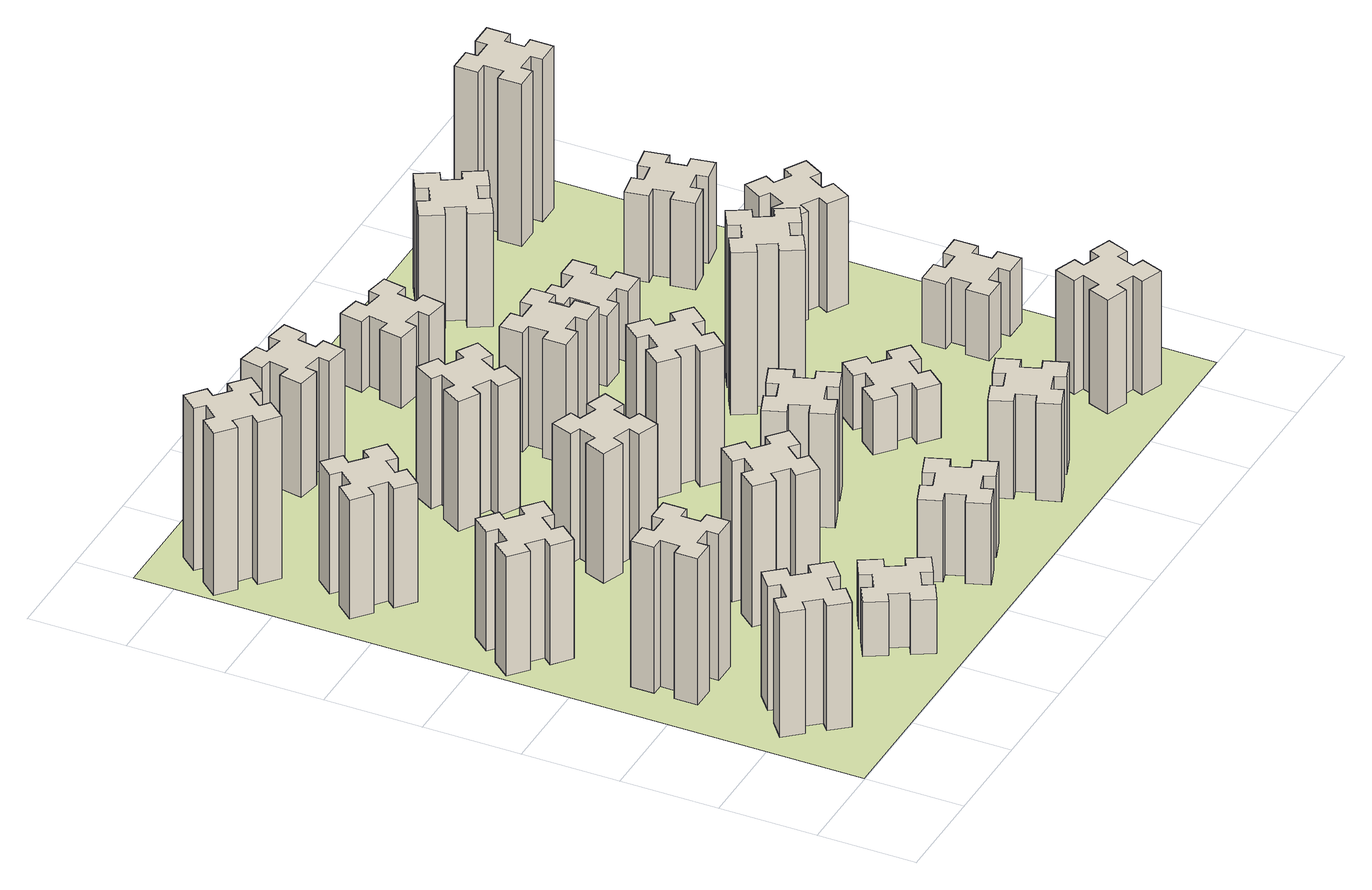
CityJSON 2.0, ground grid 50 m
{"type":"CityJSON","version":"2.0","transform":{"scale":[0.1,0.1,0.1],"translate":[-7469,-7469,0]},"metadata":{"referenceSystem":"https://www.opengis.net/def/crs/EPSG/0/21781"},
"CityObjects":{
"building1":{"type":"Building","attributes":{"class":"1000","function":"1000","usage":"1000","yearOfConstruction":2016,"roofType":"1000","measuredHeight":69,"storeysAboveGround":30,"storeysBelowGround":0},"geometry":[{"type":"Solid","lod":"1","boundaries":[[[[0,1,2,3,4,5,6,7,8,9,10,11,12,13,14,15,16,17,18,19]],[[17,16,20,21]],[[16,15,22,20]],[[15,14,23,22]],[[14,13,24,23]],[[13,12,25,24]],[[12,11,26,25]],[[11,10,27,26]],[[10,9,28,27]],[[9,8,29,28]],[[8,7,30,29]],[[7,6,31,30]],[[6,5,32,31]],[[5,4,33,32]],[[4,3,34,33]],[[3,2,35,34]],[[2,1,36,35]],[[1,0,37,36]],[[0,19,38,37]],[[19,18,39,38]],[[18,17,21,39]],[[24,25,26,27,28,29,30,31,32,33,34,35,36,37,38,39,21,20,22,23]]]]}]},
"building2":{"type":"Building","attributes":{"class":"1000","function":"1000","usage":"1000","yearOfConstruction":2016,"roofType":"1000","measuredHeight":81,"storeysAboveGround":30,"storeysBelowGround":0},"geometry":[{"type":"Solid","lod":"1","boundaries":[[[[40,41,42,43,44,45,46,47,48,49,50,51,52,53,54,55,56,57,58,59]],[[57,56,60,61]],[[56,55,62,60]],[[55,54,63,62]],[[54,53,64,63]],[[53,52,65,64]],[[52,51,66,65]],[[51,50,67,66]],[[50,49,68,67]],[[49,48,69,68]],[[48,47,70,69]],[[47,46,71,70]],[[46,45,72,71]],[[45,44,73,72]],[[44,43,74,73]],[[43,42,75,74]],[[42,41,76,75]],[[41,40,77,76]],[[40,59,78,77]],[[59,58,79,78]],[[58,57,61,79]],[[64,65,66,67,68,69,70,71,72,73,74,75,76,77,78,79,61,60,62,63]]]]}]},
"building3":{"type":"Building","attributes":{"class":"1000","function":"1000","usage":"1000","yearOfConstruction":2016,"roofType":"1000","measuredHeight":66,"storeysAboveGround":30,"storeysBelowGround":0},"geometry":[{"type":"Solid","lod":"1","boundaries":[[[[80,81,82,83,84,85,86,87,88,89,90,91,92,93,94,95,96,97,98,99]],[[97,96,100,101]],[[96,95,102,100]],[[95,94,103,102]],[[94,93,104,103]],[[93,92,105,104]],[[92,91,106,105]],[[91,90,107,106]],[[90,89,108,107]],[[89,88,109,108]],[[88,87,110,109]],[[87,86,111,110]],[[86,85,112,111]],[[85,84,113,112]],[[84,83,114,113]],[[83,82,115,114]],[[82,81,116,115]],[[81,80,117,116]],[[80,99,118,117]],[[99,98,119,118]],[[98,97,101,119]],[[104,105,106,107,108,109,110,111,112,113,114,115,116,117,118,119,101,100,102,103]]]]}]},
"building4":{"type":"Building","attributes":{"class":"1000","function":"1000","usage":"1000","yearOfConstruction":2016,"roofType":"1000","measuredHeight":66,"storeysAboveGround":30,"storeysBelowGround":0},"geometry":[{"type":"Solid","lod":"1","boundaries":[[[[120,121,122,123,124,125,126,127,128,129,130,131,132,133,134,135,136,137,138,139]],[[137,136,140,141]],[[136,135,142,140]],[[135,134,143,142]],[[134,133,144,143]],[[133,132,145,144]],[[132,131,146,145]],[[131,130,147,146]],[[130,129,148,147]],[[129,128,149,148]],[[128,127,150,149]],[[127,126,151,150]],[[126,125,152,151]],[[125,124,153,152]],[[124,123,154,153]],[[123,122,155,154]],[[122,121,156,155]],[[121,120,157,156]],[[120,139,158,157]],[[139,138,159,158]],[[138,137,141,159]],[[144,145,146,147,148,149,150,151,152,153,154,155,156,157,158,159,141,140,142,143]]]]}]},
"building5":{"type":"Building","attributes":{"class":"1000","function":"1000","usage":"1000","yearOfConstruction":2016,"roofType":"1000","measuredHeight":30,"storeysAboveGround":30,"storeysBelowGround":0},"geometry":[{"type":"Solid","lod":"1","boundaries":[[[[160,161,162,163,164,165,166,167,168,169,170,171,172,173,174,175,176,177,178,179]],[[177,176,180,181]],[[176,175,182,180]],[[175,174,183,182]],[[174,173,184,183]],[[173,172,185,184]],[[172,171,186,185]],[[171,170,187,186]],[[170,169,188,187]],[[169,168,189,188]],[[168,167,190,189]],[[167,166,191,190]],[[166,165,192,191]],[[165,164,193,192]],[[164,163,194,193]],[[163,162,195,194]],[[162,161,196,195]],[[161,160,197,196]],[[160,179,198,197]],[[179,178,199,198]],[[178,177,181,199]],[[184,185,186,187,188,189,190,191,192,193,194,195,196,197,198,199,181,180,182,183]]]]}]},
"building6":{"type":"Building","attributes":{"class":"1000","function":"1000","usage":"1000","yearOfConstruction":2016,"roofType":"1000","measuredHeight":90,"storeysAboveGround":30,"storeysBelowGround":0},"geometry":[{"type":"Solid","lod":"1","boundaries":[[[[200,201,202,203,204,205,206,207,208,209,210,211,212,213,214,215,216,217,218,219]],[[217,216,220,221]],[[216,215,222,220]],[[215,214,223,222]],[[214,213,224,223]],[[213,212,225,224]],[[212,211,226,225]],[[211,210,227,226]],[[210,209,228,227]],[[209,208,229,228]],[[208,207,230,229]],[[207,206,231,230]],[[206,205,232,231]],[[205,204,233,232]],[[204,203,234,233]],[[203,202,235,234]],[[202,201,236,235]],[[201,200,237,236]],[[200,219,238,237]],[[219,218,239,238]],[[218,217,221,239]],[[224,225,226,227,228,229,230,231,232,233,234,235,236,237,238,239,221,220,222,223]]]]}]},
"building7":{"type":"Building","attributes":{"class":"1000","function":"1000","usage":"1000","yearOfConstruction":2016,"roofType":"1000","measuredHeight":78,"storeysAboveGround":30,"storeysBelowGround":0},"geometry":[{"type":"Solid","lod":"1","boundaries":[[[[240,241,242,243,244,245,246,247,248,249,250,251,252,253,254,255,256,257,258,259]],[[257,256,260,261]],[[256,255,262,260]],[[255,254,263,262]],[[254,253,264,263]],[[253,252,265,264]],[[252,251,266,265]],[[251,250,267,266]],[[250,249,268,267]],[[249,248,269,268]],[[248,247,270,269]],[[247,246,271,270]],[[246,245,272,271]],[[245,244,273,272]],[[244,243,274,273]],[[243,242,275,274]],[[242,241,276,275]],[[241,240,277,276]],[[240,259,278,277]],[[259,258,279,278]],[[258,257,261,279]],[[264,265,266,267,268,269,270,271,272,273,274,275,276,277,278,279,261,260,262,263]]]]}]},
"building8":{"type":"Building","attributes":{"class":"1000","function":"1000","usage":"1000","yearOfConstruction":2016,"roofType":"1000","measuredHeight":72,"storeysAboveGround":30,"storeysBelowGround":0},"geometry":[{"type":"Solid","lod":"1","boundaries":[[[[280,281,282,283,284,285,286,287,288,289,290,291,292,293,294,295,296,297,298,299]],[[297,296,300,301]],[[296,295,302,300]],[[295,294,303,302]],[[294,293,304,303]],[[293,292,305,304]],[[292,291,306,305]],[[291,290,307,306]],[[290,289,308,307]],[[289,288,309,308]],[[288,287,310,309]],[[287,286,311,310]],[[286,285,312,311]],[[285,284,313,312]],[[284,283,314,313]],[[283,282,315,314]],[[282,281,316,315]],[[281,280,317,316]],[[280,299,318,317]],[[299,298,319,318]],[[298,297,301,319]],[[304,305,306,307,308,309,310,311,312,313,314,315,316,317,318,319,301,300,302,303]]]]}]},
"building9":{"type":"Building","attributes":{"class":"1000","function":"1000","usage":"1000","yearOfConstruction":2016,"roofType":"1000","measuredHeight":45,"storeysAboveGround":30,"storeysBelowGround":0},"geometry":[{"type":"Solid","lod":"1","boundaries":[[[[320,321,322,323,324,325,326,327,328,329,330,331,332,333,334,335,336,337,338,339]],[[337,336,340,341]],[[336,335,342,340]],[[335,334,343,342]],[[334,333,344,343]],[[333,332,345,344]],[[332,331,346,345]],[[331,330,347,346]],[[330,329,348,347]],[[329,328,349,348]],[[328,327,350,349]],[[327,326,351,350]],[[326,325,352,351]],[[325,324,353,352]],[[324,323,354,353]],[[323,322,355,354]],[[322,321,356,355]],[[321,320,357,356]],[[320,339,358,357]],[[339,338,359,358]],[[338,337,341,359]],[[344,345,346,347,348,349,350,351,352,353,354,355,356,357,358,359,341,340,342,343]]]]}]},
"building10":{"type":"Building","attributes":{"class":"1000","function":"1000","usage":"1000","yearOfConstruction":2016,"roofType":"1000","measuredHeight":72,"storeysAboveGround":30,"storeysBelowGround":0},"geometry":[{"type":"Solid","lod":"1","boundaries":[[[[360,361,362,363,364,365,366,367,368,369,370,371,372,373,374,375,376,377,378,379]],[[377,376,380,381]],[[376,375,382,380]],[[375,374,383,382]],[[374,373,384,383]],[[373,372,385,384]],[[372,371,386,385]],[[371,370,387,386]],[[370,369,388,387]],[[369,368,389,388]],[[368,367,390,389]],[[367,366,391,390]],[[366,365,392,391]],[[365,364,393,392]],[[364,363,394,393]],[[363,362,395,394]],[[362,361,396,395]],[[361,360,397,396]],[[360,379,398,397]],[[379,378,399,398]],[[378,377,381,399]],[[384,385,386,387,388,389,390,391,392,393,394,395,396,397,398,399,381,380,382,383]]]]}]},
"building11":{"type":"Building","attributes":{"class":"1000","function":"1000","usage":"1000","yearOfConstruction":2016,"roofType":"1000","measuredHeight":63,"storeysAboveGround":30,"storeysBelowGround":0},"geometry":[{"type":"Solid","lod":"1","boundaries":[[[[400,401,402,403,404,405,406,407,408,409,410,411,412,413,414,415,416,417,418,419]],[[417,416,420,421]],[[416,415,422,420]],[[415,414,423,422]],[[414,413,424,423]],[[413,412,425,424]],[[412,411,426,425]],[[411,410,427,426]],[[410,409,428,427]],[[409,408,429,428]],[[408,407,430,429]],[[407,406,431,430]],[[406,405,432,431]],[[405,404,433,432]],[[404,403,434,433]],[[403,402,435,434]],[[402,401,436,435]],[[401,400,437,436]],[[400,419,438,437]],[[419,418,439,438]],[[418,417,421,439]],[[424,425,426,427,428,429,430,431,432,433,434,435,436,437,438,439,421,420,422,423]]]]}]},
"building12":{"type":"Building","attributes":{"class":"1000","function":"1000","usage":"1000","yearOfConstruction":2016,"roofType":"1000","measuredHeight":63,"storeysAboveGround":30,"storeysBelowGround":0},"geometry":[{"type":"Solid","lod":"1","boundaries":[[[[440,441,442,443,444,445,446,447,448,449,450,451,452,453,454,455,456,457,458,459]],[[457,456,460,461]],[[456,455,462,460]],[[455,454,463,462]],[[454,453,464,463]],[[453,452,465,464]],[[452,451,466,465]],[[451,450,467,466]],[[450,449,468,467]],[[449,448,469,468]],[[448,447,470,469]],[[447,446,471,470]],[[446,445,472,471]],[[445,444,473,472]],[[444,443,474,473]],[[443,442,475,474]],[[442,441,476,475]],[[441,440,477,476]],[[440,459,478,477]],[[459,458,479,478]],[[458,457,461,479]],[[464,465,466,467,468,469,470,471,472,473,474,475,476,477,478,479,461,460,462,463]]]]}]},
"building13":{"type":"Building","attributes":{"class":"1000","function":"1000","usage":"1000","yearOfConstruction":2016,"roofType":"1000","measuredHeight":75,"storeysAboveGround":30,"storeysBelowGround":0},"geometry":[{"type":"Solid","lod":"1","boundaries":[[[[480,481,482,483,484,485,486,487,488,489,490,491,492,493,494,495,496,497,498,499]],[[497,496,500,501]],[[496,495,502,500]],[[495,494,503,502]],[[494,493,504,503]],[[493,492,505,504]],[[492,491,506,505]],[[491,490,507,506]],[[490,489,508,507]],[[489,488,509,508]],[[488,487,510,509]],[[487,486,511,510]],[[486,485,512,511]],[[485,484,513,512]],[[484,483,514,513]],[[483,482,515,514]],[[482,481,516,515]],[[481,480,517,516]],[[480,499,518,517]],[[499,498,519,518]],[[498,497,501,519]],[[504,505,506,507,508,509,510,511,512,513,514,515,516,517,518,519,501,500,502,503]]]]}]},
"building14":{"type":"Building","attributes":{"class":"1000","function":"1000","usage":"1000","yearOfConstruction":2016,"roofType":"1000","measuredHeight":66,"storeysAboveGround":30,"storeysBelowGround":0},"geometry":[{"type":"Solid","lod":"1","boundaries":[[[[520,521,522,523,524,525,526,527,528,529,530,531,532,533,534,535,536,537,538,539]],[[537,536,540,541]],[[536,535,542,540]],[[535,534,543,542]],[[534,533,544,543]],[[533,532,545,544]],[[532,531,546,545]],[[531,530,547,546]],[[530,529,548,547]],[[529,528,549,548]],[[528,527,550,549]],[[527,526,551,550]],[[526,525,552,551]],[[525,524,553,552]],[[524,523,554,553]],[[523,522,555,554]],[[522,521,556,555]],[[521,520,557,556]],[[520,539,558,557]],[[539,538,559,558]],[[538,537,541,559]],[[544,545,546,547,548,549,550,551,552,553,554,555,556,557,558,559,541,540,542,543]]]]}]},
"building15":{"type":"Building","attributes":{"class":"1000","function":"1000","usage":"1000","yearOfConstruction":2016,"roofType":"1000","measuredHeight":54,"storeysAboveGround":30,"storeysBelowGround":0},"geometry":[{"type":"Solid","lod":"1","boundaries":[[[[560,561,562,563,564,565,566,567,568,569,570,571,572,573,574,575,576,577,578,579]],[[577,576,580,581]],[[576,575,582,580]],[[575,574,583,582]],[[574,573,584,583]],[[573,572,585,584]],[[572,571,586,585]],[[571,570,587,586]],[[570,569,588,587]],[[569,568,589,588]],[[568,567,590,589]],[[567,566,591,590]],[[566,565,592,591]],[[565,564,593,592]],[[564,563,594,593]],[[563,562,595,594]],[[562,561,596,595]],[[561,560,597,596]],[[560,579,598,597]],[[579,578,599,598]],[[578,577,581,599]],[[584,585,586,587,588,589,590,591,592,593,594,595,596,597,598,599,581,580,582,583]]]]}]},
"building16":{"type":"Building","attributes":{"class":"1000","function":"1000","usage":"1000","yearOfConstruction":2016,"roofType":"1000","measuredHeight":30,"storeysAboveGround":30,"storeysBelowGround":0},"geometry":[{"type":"Solid","lod":"1","boundaries":[[[[600,601,602,603,604,605,606,607,608,609,610,611,612,613,614,615,616,617,618,619]],[[617,616,620,621]],[[616,615,622,620]],[[615,614,623,622]],[[614,613,624,623]],[[613,612,625,624]],[[612,611,626,625]],[[611,610,627,626]],[[610,609,628,627]],[[609,608,629,628]],[[608,607,630,629]],[[607,606,631,630]],[[606,605,632,631]],[[605,604,633,632]],[[604,603,634,633]],[[603,602,635,634]],[[602,601,636,635]],[[601,600,637,636]],[[600,619,638,637]],[[619,618,639,638]],[[618,617,621,639]],[[624,625,626,627,628,629,630,631,632,633,634,635,636,637,638,639,621,620,622,623]]]]}]},
"building17":{"type":"Building","attributes":{"class":"1000","function":"1000","usage":"1000","yearOfConstruction":2016,"roofType":"1000","measuredHeight":39,"storeysAboveGround":30,"storeysBelowGround":0},"geometry":[{"type":"Solid","lod":"1","boundaries":[[[[640,641,642,643,644,645,646,647,648,649,650,651,652,653,654,655,656,657,658,659]],[[657,656,660,661]],[[656,655,662,660]],[[655,654,663,662]],[[654,653,664,663]],[[653,652,665,664]],[[652,651,666,665]],[[651,650,667,666]],[[650,649,668,667]],[[649,648,669,668]],[[648,647,670,669]],[[647,646,671,670]],[[646,645,672,671]],[[645,644,673,672]],[[644,643,674,673]],[[643,642,675,674]],[[642,641,676,675]],[[641,640,677,676]],[[640,659,678,677]],[[659,658,679,678]],[[658,657,661,679]],[[664,665,666,667,668,669,670,671,672,673,674,675,676,677,678,679,661,660,662,663]]]]}]},
"building18":{"type":"Building","attributes":{"class":"1000","function":"1000","usage":"1000","yearOfConstruction":2016,"roofType":"1000","measuredHeight":90,"storeysAboveGround":30,"storeysBelowGround":0},"geometry":[{"type":"Solid","lod":"1","boundaries":[[[[680,681,682,683,684,685,686,687,688,689,690,691,692,693,694,695,696,697,698,699]],[[697,696,700,701]],[[696,695,702,700]],[[695,694,703,702]],[[694,693,704,703]],[[693,692,705,704]],[[692,691,706,705]],[[691,690,707,706]],[[690,689,708,707]],[[689,688,709,708]],[[688,687,710,709]],[[687,686,711,710]],[[686,685,712,711]],[[685,684,713,712]],[[684,683,714,713]],[[683,682,715,714]],[[682,681,716,715]],[[681,680,717,716]],[[680,699,718,717]],[[699,698,719,718]],[[698,697,701,719]],[[704,705,706,707,708,709,710,711,712,713,714,715,716,717,718,719,701,700,702,703]]]]}]},
"building19":{"type":"Building","attributes":{"class":"1000","function":"1000","usage":"1000","yearOfConstruction":2016,"roofType":"1000","measuredHeight":39,"storeysAboveGround":30,"storeysBelowGround":0},"geometry":[{"type":"Solid","lod":"1","boundaries":[[[[720,721,722,723,724,725,726,727,728,729,730,731,732,733,734,735,736,737,738,739]],[[737,736,740,741]],[[736,735,742,740]],[[735,734,743,742]],[[734,733,744,743]],[[733,732,745,744]],[[732,731,746,745]],[[731,730,747,746]],[[730,729,748,747]],[[729,728,749,748]],[[728,727,750,749]],[[727,726,751,750]],[[726,725,752,751]],[[725,724,753,752]],[[724,723,754,753]],[[723,722,755,754]],[[722,721,756,755]],[[721,720,757,756]],[[720,739,758,757]],[[739,738,759,758]],[[738,737,741,759]],[[744,745,746,747,748,749,750,751,752,753,754,755,756,757,758,759,741,740,742,743]]]]}]},
"building20":{"type":"Building","attributes":{"class":"1000","function":"1000","usage":"1000","yearOfConstruction":2016,"roofType":"1000","measuredHeight":63,"storeysAboveGround":30,"storeysBelowGround":0},"geometry":[{"type":"Solid","lod":"1","boundaries":[[[[760,761,762,763,764,765,766,767,768,769,770,771,772,773,774,775,776,777,778,779]],[[777,776,780,781]],[[776,775,782,780]],[[775,774,783,782]],[[774,773,784,783]],[[773,772,785,784]],[[772,771,786,785]],[[771,770,787,786]],[[770,769,788,787]],[[769,768,789,788]],[[768,767,790,789]],[[767,766,791,790]],[[766,765,792,791]],[[765,764,793,792]],[[764,763,794,793]],[[763,762,795,794]],[[762,761,796,795]],[[761,760,797,796]],[[760,779,798,797]],[[779,778,799,798]],[[778,777,781,799]],[[784,785,786,787,788,789,790,791,792,793,794,795,796,797,798,799,781,780,782,783]]]]}]},
"building21":{"type":"Building","attributes":{"class":"1000","function":"1000","usage":"1000","yearOfConstruction":2016,"roofType":"1000","measuredHeight":63,"storeysAboveGround":30,"storeysBelowGround":0},"geometry":[{"type":"Solid","lod":"1","boundaries":[[[[800,801,802,803,804,805,806,807,808,809,810,811,812,813,814,815,816,817,818,819]],[[817,816,820,821]],[[816,815,822,820]],[[815,814,823,822]],[[814,813,824,823]],[[813,812,825,824]],[[812,811,826,825]],[[811,810,827,826]],[[810,809,828,827]],[[809,808,829,828]],[[808,807,830,829]],[[807,806,831,830]],[[806,805,832,831]],[[805,804,833,832]],[[804,803,834,833]],[[803,802,835,834]],[[802,801,836,835]],[[801,800,837,836]],[[800,819,838,837]],[[819,818,839,838]],[[818,817,821,839]],[[824,825,826,827,828,829,830,831,832,833,834,835,836,837,838,839,821,820,822,823]]]]}]},
"building22":{"type":"Building","attributes":{"class":"1000","function":"1000","usage":"1000","yearOfConstruction":2016,"roofType":"1000","measuredHeight":36,"storeysAboveGround":30,"storeysBelowGround":0},"geometry":[{"type":"Solid","lod":"1","boundaries":[[[[840,841,842,843,844,845,846,847,848,849,850,851,852,853,854,855,856,857,858,859]],[[857,856,860,861]],[[856,855,862,860]],[[855,854,863,862]],[[854,853,864,863]],[[853,852,865,864]],[[852,851,866,865]],[[851,850,867,866]],[[850,849,868,867]],[[849,848,869,868]],[[848,847,870,869]],[[847,846,871,870]],[[846,845,872,871]],[[845,844,873,872]],[[844,843,874,873]],[[843,842,875,874]],[[842,841,876,875]],[[841,840,877,876]],[[840,859,878,877]],[[859,858,879,878]],[[858,857,861,879]],[[864,865,866,867,868,869,870,871,872,873,874,875,876,877,878,879,861,860,862,863]]]]}]},
"building23":{"type":"Building","attributes":{"class":"1000","function":"1000","usage":"1000","yearOfConstruction":2016,"roofType":"1000","measuredHeight":60,"storeysAboveGround":30,"storeysBelowGround":0},"geometry":[{"type":"Solid","lod":"1","boundaries":[[[[880,881,882,883,884,885,886,887,888,889,890,891,892,893,894,895,896,897,898,899]],[[897,896,900,901]],[[896,895,902,900]],[[895,894,903,902]],[[894,893,904,903]],[[893,892,905,904]],[[892,891,906,905]],[[891,890,907,906]],[[890,889,908,907]],[[889,888,909,908]],[[888,887,910,909]],[[887,886,911,910]],[[886,885,912,911]],[[885,884,913,912]],[[884,883,914,913]],[[883,882,915,914]],[[882,881,916,915]],[[881,880,917,916]],[[880,899,918,917]],[[899,898,919,918]],[[898,897,901,919]],[[904,905,906,907,908,909,910,911,912,913,914,915,916,917,918,919,901,900,902,903]]]]}]},
"building24":{"type":"Building","attributes":{"class":"1000","function":"1000","usage":"1000","yearOfConstruction":2016,"roofType":"1000","measuredHeight":48,"storeysAboveGround":30,"storeysBelowGround":0},"geometry":[{"type":"Solid","lod":"1","boundaries":[[[[920,921,922,923,924,925,926,927,928,929,930,931,932,933,934,935,936,937,938,939]],[[937,936,940,941]],[[936,935,942,940]],[[935,934,943,942]],[[934,933,944,943]],[[933,932,945,944]],[[932,931,946,945]],[[931,930,947,946]],[[930,929,948,947]],[[929,928,949,948]],[[928,927,950,949]],[[927,926,951,950]],[[926,925,952,951]],[[925,924,953,952]],[[924,923,954,953]],[[923,922,955,954]],[[922,921,956,955]],[[921,920,957,956]],[[920,939,958,957]],[[939,938,959,958]],[[938,937,941,959]],[[944,945,946,947,948,949,950,951,952,953,954,955,956,957,958,959,941,940,942,943]]]]}]},
"building25":{"type":"Building","attributes":{"class":"1000","function":"1000","usage":"1000","yearOfConstruction":2016,"roofType":"1000","measuredHeight":90,"storeysAboveGround":30,"storeysBelowGround":0},"geometry":[{"type":"Solid","lod":"1","boundaries":[[[[960,961,962,963,964,965,966,967,968,969,970,971,972,973,974,975,976,977,978,979]],[[977,976,980,981]],[[976,975,982,980]],[[975,974,983,982]],[[974,973,984,983]],[[973,972,985,984]],[[972,971,986,985]],[[971,970,987,986]],[[970,969,988,987]],[[969,968,989,988]],[[968,967,990,989]],[[967,966,991,990]],[[966,965,992,991]],[[965,964,993,992]],[[964,963,994,993]],[[963,962,995,994]],[[962,961,996,995]],[[961,960,997,996]],[[960,979,998,997]],[[979,978,999,998]],[[978,977,981,999]],[[984,985,986,987,988,989,990,991,992,993,994,995,996,997,998,999,981,980,982,983]]]]}]},
"landuse1":{"type":"LandUse","attributes":{"name":"plot1","function":"1010"},"geometry":[{"type":"MultiSurface","lod":"1","boundaries":[[[1000,1001,1002,1003]]]}]}
},
"vertices":[
[343,592,0],[266,527,0],[228,573,0],[136,496,0],[213,404,0],[259,443,0],[323,366,0],[277,328,0],[354,236,0],[446,313,0],[408,359,0],[484,423,0],[523,377,0],[615,454,0],[538,546,0],[492,508,0],[427,584,0],[473,623,0],[396,715,0],[304,638,0],[427,584,690],[473,623,690],[492,508,690],[538,546,690],[615,454,690],[523,377,690],[484,423,690],[408,359,690],[446,313,690],[354,236,690],[277,328,690],[323,366,690],[259,443,690],[213,404,690],[136,496,690],[228,573,690],[266,527,690],[343,592,690],[304,638,690],[396,715,690],
[325,1005,0],[425,1005,0],[425,945,0],[545,945,0],[545,1065,0],[485,1065,0],[485,1165,0],[545,1165,0],[545,1285,0],[425,1285,0],[425,1225,0],[325,1225,0],[325,1285,0],[205,1285,0],[205,1165,0],[265,1165,0],[265,1065,0],[205,1065,0],[205,945,0],[325,945,0],[265,1065,810],[205,1065,810],[265,1165,810],[205,1165,810],[205,1285,810],[325,1285,810],[325,1225,810],[425,1225,810],[425,1285,810],[545,1285,810],[545,1165,810],[485,1165,810],[485,1065,810],[545,1065,810],[545,945,810],[425,945,810],[425,1005,810],[325,1005,810],[325,945,810],[205,945,810],
[223,1964,0],[159,1888,0],[113,1926,0],[36,1834,0],[128,1757,0],[166,1803,0],[243,1739,0],[204,1693,0],[296,1616,0],[373,1708,0],[327,1746,0],[392,1823,0],[438,1784,0],[515,1876,0],[423,1953,0],[384,1907,0],[308,1972,0],[346,2018,0],[254,2095,0],[177,2003,0],[308,1972,660],[346,2018,660],[384,1907,660],[423,1953,660],[515,1876,660],[438,1784,660],[392,1823,660],[327,1746,660],[373,1708,660],[296,1616,660],[204,1693,660],[243,1739,660],[166,1803,660],[128,1757,660],[36,1834,660],[113,1926,660],[159,1888,660],[223,1964,660],[177,2003,660],[254,2095,660],
[427,2586,0],[492,2663,0],[538,2624,0],[615,2716,0],[523,2793,0],[484,2747,0],[408,2812,0],[446,2858,0],[354,2935,0],[277,2843,0],[323,2804,0],[259,2728,0],[213,2766,0],[136,2674,0],[228,2597,0],[266,2643,0],[343,2579,0],[304,2533,0],[396,2456,0],[473,2548,0],[343,2579,660],[304,2533,660],[266,2643,660],[228,2597,660],[136,2674,660],[213,2766,660],[259,2728,660],[323,2804,660],[277,2843,660],[354,2935,660],[446,2858,660],[408,2812,660],[484,2747,660],[523,2793,660],[615,2716,660],[538,2624,660],[492,2663,660],[427,2586,660],[473,2548,660],[396,2456,660],
[1104,496,0],[1017,446,0],[987,498,0],[883,438,0],[943,334,0],[995,364,0],[1045,277,0],[993,247,0],[1053,143,0],[1157,203,0],[1127,255,0],[1214,305,0],[1244,253,0],[1348,313,0],[1288,417,0],[1236,387,0],[1186,474,0],[1238,504,0],[1178,608,0],[1074,548,0],[1186,474,300],[1238,504,300],[1236,387,300],[1288,417,300],[1348,313,300],[1244,253,300],[1214,305,300],[1127,255,300],[1157,203,300],[1053,143,300],[993,247,300],[1045,277,300],[995,364,300],[943,334,300],[883,438,300],[987,498,300],[1017,446,300],[1104,496,300],[1074,548,300],[1178,608,300],
[384,3387,0],[308,3452,0],[346,3498,0],[254,3575,0],[177,3483,0],[223,3444,0],[159,3368,0],[113,3406,0],[36,3314,0],[128,3237,0],[166,3283,0],[243,3219,0],[204,3173,0],[296,3096,0],[373,3188,0],[327,3226,0],[392,3303,0],[438,3264,0],[515,3356,0],[423,3433,0],[392,3303,900],[438,3264,900],[327,3226,900],[373,3188,900],[296,3096,900],[204,3173,900],[243,3219,900],[166,3283,900],[128,3237,900],[36,3314,900],[113,3406,900],[159,3368,900],[223,3444,900],[177,3483,900],[254,3575,900],[346,3498,900],[308,3452,900],[384,3387,900],[423,3433,900],[515,3356,900],
[1224,1067,0],[1148,1132,0],[1186,1178,0],[1094,1255,0],[1017,1163,0],[1063,1124,0],[999,1048,0],[953,1086,0],[876,994,0],[968,917,0],[1006,963,0],[1083,899,0],[1044,853,0],[1136,776,0],[1213,868,0],[1167,906,0],[1232,983,0],[1278,944,0],[1355,1036,0],[1263,1113,0],[1232,983,780],[1278,944,780],[1167,906,780],[1213,868,780],[1136,776,780],[1044,853,780],[1083,899,780],[1006,963,780],[968,917,780],[876,994,780],[953,1086,780],[999,1048,780],[1063,1124,780],[1017,1163,780],[1094,1255,780],[1186,1178,780],[1148,1132,780],[1224,1067,780],[1263,1113,780],[1355,1036,780],
[1202,1771,0],[1236,1865,0],[1292,1844,0],[1333,1957,0],[1220,1998,0],[1200,1942,0],[1106,1976,0],[1127,2032,0],[1014,2073,0],[973,1960,0],[1029,1940,0],[995,1846,0],[939,1867,0],[897,1754,0],[1010,1713,0],[1031,1769,0],[1125,1735,0],[1104,1679,0],[1217,1637,0],[1258,1750,0],[1125,1735,720],[1104,1679,720],[1031,1769,720],[1010,1713,720],[897,1754,720],[939,1867,720],[995,1846,720],[1029,1940,720],[973,1960,720],[1014,2073,720],[1127,2032,720],[1106,1976,720],[1200,1942,720],[1220,1998,720],[1333,1957,720],[1292,1844,720],[1236,1865,720],[1202,1771,720],[1258,1750,720],[1217,1637,720],
[1876,366,0],[1842,460,0],[1898,480,0],[1857,593,0],[1744,552,0],[1765,496,0],[1671,462,0],[1650,518,0],[1537,477,0],[1579,364,0],[1635,385,0],[1669,291,0],[1613,270,0],[1654,157,0],[1767,199,0],[1746,255,0],[1840,289,0],[1860,233,0],[1973,274,0],[1932,387,0],[1840,289,450],[1860,233,450],[1746,255,450],[1767,199,450],[1654,157,450],[1613,270,450],[1669,291,450],[1635,385,450],[1579,364,450],[1537,477,450],[1650,518,450],[1671,462,450],[1765,496,450],[1744,552,450],[1857,593,450],[1898,480,450],[1842,460,450],[1876,366,450],[1932,387,450],[1973,274,450],
[1286,2497,0],[1336,2584,0],[1388,2554,0],[1448,2658,0],[1344,2718,0],[1314,2666,0],[1227,2716,0],[1257,2768,0],[1153,2828,0],[1093,2724,0],[1145,2694,0],[1095,2607,0],[1043,2637,0],[983,2533,0],[1087,2473,0],[1117,2525,0],[1204,2475,0],[1174,2423,0],[1278,2363,0],[1338,2467,0],[1204,2475,720],[1174,2423,720],[1117,2525,720],[1087,2473,720],[983,2533,720],[1043,2637,720],[1095,2607,720],[1145,2694,720],[1093,2724,720],[1153,2828,720],[1257,2768,720],[1227,2716,720],[1314,2666,720],[1344,2718,720],[1448,2658,720],[1388,2554,720],[1336,2584,720],[1286,2497,720],[1338,2467,720],[1278,2363,720],
[1016,3504,0],[998,3405,0],[939,3416,0],[918,3297,0],[1037,3277,0],[1047,3336,0],[1145,3318,0],[1135,3259,0],[1253,3238,0],[1274,3357,0],[1215,3367,0],[1232,3465,0],[1291,3455,0],[1312,3573,0],[1194,3594,0],[1184,3535,0],[1085,3552,0],[1096,3611,0],[977,3632,0],[957,3514,0],[1085,3552,630],[1096,3611,630],[1184,3535,630],[1194,3594,630],[1312,3573,630],[1291,3455,630],[1232,3465,630],[1215,3367,630],[1274,3357,630],[1253,3238,630],[1135,3259,630],[1145,3318,630],[1047,3336,630],[1037,3277,630],[918,3297,630],[939,3416,630],[998,3405,630],[1016,3504,630],[957,3514,630],[977,3632,630],
[1846,1095,0],[1940,1129,0],[1960,1073,0],[2073,1114,0],[2032,1227,0],[1976,1206,0],[1942,1300,0],[1998,1320,0],[1957,1433,0],[1844,1392,0],[1865,1336,0],[1771,1302,0],[1750,1358,0],[1637,1317,0],[1679,1204,0],[1735,1225,0],[1769,1131,0],[1713,1110,0],[1754,997,0],[1867,1039,0],[1769,1131,630],[1713,1110,630],[1735,1225,630],[1679,1204,630],[1637,1317,630],[1750,1358,630],[1771,1302,630],[1865,1336,630],[1844,1392,630],[1957,1433,630],[1998,1320,630],[1942,1300,630],[1976,1206,630],[2032,1227,630],[2073,1114,630],[1960,1073,630],[1940,1129,630],[1846,1095,630],[1867,1039,630],[1754,997,630],
[1964,1907,0],[1888,1972,0],[1926,2018,0],[1834,2095,0],[1757,2003,0],[1803,1964,0],[1739,1888,0],[1693,1926,0],[1616,1834,0],[1708,1757,0],[1746,1803,0],[1823,1739,0],[1784,1693,0],[1876,1616,0],[1953,1708,0],[1907,1746,0],[1972,1823,0],[2018,1784,0],[2095,1876,0],[2003,1953,0],[1972,1823,750],[2018,1784,750],[1907,1746,750],[1953,1708,750],[1876,1616,750],[1784,1693,750],[1823,1739,750],[1746,1803,750],[1708,1757,750],[1616,1834,750],[1693,1926,750],[1739,1888,750],[1803,1964,750],[1757,2003,750],[1834,2095,750],[1926,2018,750],[1888,1972,750],[1964,1907,750],[2003,1953,750],[2095,1876,750],
[1965,2445,0],[1965,2545,0],[2025,2545,0],[2025,2665,0],[1905,2665,0],[1905,2605,0],[1805,2605,0],[1805,2665,0],[1685,2665,0],[1685,2545,0],[1745,2545,0],[1745,2445,0],[1685,2445,0],[1685,2325,0],[1805,2325,0],[1805,2385,0],[1905,2385,0],[1905,2325,0],[2025,2325,0],[2025,2445,0],[1905,2385,660],[1905,2325,660],[1805,2385,660],[1805,2325,660],[1685,2325,660],[1685,2445,660],[1745,2445,660],[1745,2545,660],[1685,2545,660],[1685,2665,660],[1805,2665,660],[1805,2605,660],[1905,2605,660],[1905,2665,660],[2025,2665,660],[2025,2545,660],[1965,2545,660],[1965,2445,660],[2025,2445,660],[2025,2325,660],
[2616,366,0],[2582,460,0],[2638,480,0],[2597,593,0],[2484,552,0],[2505,496,0],[2411,462,0],[2390,518,0],[2277,477,0],[2319,364,0],[2375,385,0],[2409,291,0],[2353,270,0],[2394,157,0],[2507,199,0],[2486,255,0],[2580,289,0],[2600,233,0],[2713,274,0],[2672,387,0],[2580,289,540],[2600,233,540],[2486,255,540],[2507,199,540],[2394,157,540],[2353,270,540],[2409,291,540],[2375,385,540],[2319,364,540],[2277,477,540],[2390,518,540],[2411,462,540],[2505,496,540],[2484,552,540],[2597,593,540],[2638,480,540],[2582,460,540],[2616,366,540],[2672,387,540],[2713,274,540],
[2647,1006,0],[2712,1083,0],[2758,1044,0],[2835,1136,0],[2743,1213,0],[2704,1167,0],[2628,1232,0],[2666,1278,0],[2574,1355,0],[2497,1263,0],[2543,1224,0],[2479,1148,0],[2433,1186,0],[2356,1094,0],[2448,1017,0],[2486,1063,0],[2563,999,0],[2524,953,0],[2616,876,0],[2693,968,0],[2563,999,300],[2524,953,300],[2486,1063,300],[2448,1017,300],[2356,1094,300],[2433,1186,300],[2479,1148,300],[2543,1224,300],[2497,1263,300],[2574,1355,300],[2666,1278,300],[2628,1232,300],[2704,1167,300],[2743,1213,300],[2835,1136,300],[2758,1044,300],[2712,1083,300],[2647,1006,300],[2693,968,300],[2616,876,300],
[1887,3236,0],[1985,3218,0],[1975,3159,0],[2093,3138,0],[2114,3257,0],[2055,3267,0],[2072,3365,0],[2131,3355,0],[2152,3473,0],[2034,3494,0],[2024,3435,0],[1925,3452,0],[1936,3511,0],[1817,3532,0],[1797,3414,0],[1856,3404,0],[1838,3305,0],[1779,3316,0],[1758,3197,0],[1877,3177,0],[1838,3305,390],[1779,3316,390],[1856,3404,390],[1797,3414,390],[1817,3532,390],[1936,3511,390],[1925,3452,390],[2024,3435,390],[2034,3494,390],[2152,3473,390],[2131,3355,390],[2072,3365,390],[2055,3267,390],[2114,3257,390],[2093,3138,390],[1975,3159,390],[1985,3218,390],[1887,3236,390],[1877,3177,390],[1758,3197,390],
[2475,1744,0],[2525,1657,0],[2473,1627,0],[2533,1523,0],[2637,1583,0],[2607,1635,0],[2694,1685,0],[2724,1633,0],[2828,1693,0],[2768,1797,0],[2716,1767,0],[2666,1854,0],[2718,1884,0],[2658,1988,0],[2554,1928,0],[2584,1876,0],[2497,1826,0],[2467,1878,0],[2363,1818,0],[2423,1714,0],[2497,1826,900],[2467,1878,900],[2584,1876,900],[2554,1928,900],[2658,1988,900],[2718,1884,900],[2666,1854,900],[2716,1767,900],[2768,1797,900],[2828,1693,900],[2724,1633,900],[2694,1685,900],[2607,1635,900],[2637,1583,900],[2533,1523,900],[2473,1627,900],[2525,1657,900],[2475,1744,900],[2423,1714,900],[2363,1818,900],
[2445,2485,0],[2545,2485,0],[2545,2425,0],[2665,2425,0],[2665,2545,0],[2605,2545,0],[2605,2645,0],[2665,2645,0],[2665,2765,0],[2545,2765,0],[2545,2705,0],[2445,2705,0],[2445,2765,0],[2325,2765,0],[2325,2645,0],[2385,2645,0],[2385,2545,0],[2325,2545,0],[2325,2425,0],[2445,2425,0],[2385,2545,390],[2325,2545,390],[2385,2645,390],[2325,2645,390],[2325,2765,390],[2445,2765,390],[2445,2705,390],[2545,2705,390],[2545,2765,390],[2665,2765,390],[2665,2645,390],[2605,2645,390],[2605,2545,390],[2665,2545,390],[2665,2425,390],[2545,2425,390],[2545,2485,390],[2445,2485,390],[2445,2425,390],[2325,2425,390],
[3422,291,0],[3456,385,0],[3512,364,0],[3553,477,0],[3440,518,0],[3420,462,0],[3326,496,0],[3347,552,0],[3234,593,0],[3193,480,0],[3249,460,0],[3215,366,0],[3159,387,0],[3117,274,0],[3230,233,0],[3251,289,0],[3345,255,0],[3324,199,0],[3437,157,0],[3478,270,0],[3345,255,630],[3324,199,630],[3251,289,630],[3230,233,630],[3117,274,630],[3159,387,630],[3215,366,630],[3249,460,630],[3193,480,630],[3234,593,630],[3347,552,630],[3326,496,630],[3420,462,630],[3440,518,630],[3553,477,630],[3512,364,630],[3456,385,630],[3422,291,630],[3478,270,630],[3437,157,630],
[2716,3347,0],[2666,3434,0],[2718,3464,0],[2658,3568,0],[2554,3508,0],[2584,3456,0],[2497,3406,0],[2467,3458,0],[2363,3398,0],[2423,3294,0],[2475,3324,0],[2525,3237,0],[2473,3207,0],[2533,3103,0],[2637,3163,0],[2607,3215,0],[2694,3265,0],[2724,3213,0],[2828,3273,0],[2768,3377,0],[2694,3265,630],[2724,3213,630],[2607,3215,630],[2637,3163,630],[2533,3103,630],[2473,3207,630],[2525,3237,630],[2475,3324,630],[2423,3294,630],[2363,3398,630],[2467,3458,630],[2497,3406,630],[2584,3456,630],[2554,3508,630],[2658,3568,630],[2718,3464,630],[2666,3434,630],[2716,3347,630],[2768,3377,630],[2828,3273,630],
[3325,1165,0],[3325,1065,0],[3265,1065,0],[3265,945,0],[3385,945,0],[3385,1005,0],[3485,1005,0],[3485,945,0],[3605,945,0],[3605,1065,0],[3545,1065,0],[3545,1165,0],[3605,1165,0],[3605,1285,0],[3485,1285,0],[3485,1225,0],[3385,1225,0],[3385,1285,0],[3265,1285,0],[3265,1165,0],[3385,1225,360],[3385,1285,360],[3485,1225,360],[3485,1285,360],[3605,1285,360],[3605,1165,360],[3545,1165,360],[3545,1065,360],[3605,1065,360],[3605,945,360],[3485,945,360],[3485,1005,360],[3385,1005,360],[3385,945,360],[3265,945,360],[3265,1065,360],[3325,1065,360],[3325,1165,360],[3265,1165,360],[3265,1285,360],
[3406,1857,0],[3456,1944,0],[3508,1914,0],[3568,2018,0],[3464,2078,0],[3434,2026,0],[3347,2076,0],[3377,2128,0],[3273,2188,0],[3213,2084,0],[3265,2054,0],[3215,1967,0],[3163,1997,0],[3103,1893,0],[3207,1833,0],[3237,1885,0],[3324,1835,0],[3294,1783,0],[3398,1723,0],[3458,1827,0],[3324,1835,600],[3294,1783,600],[3237,1885,600],[3207,1833,600],[3103,1893,600],[3163,1997,600],[3215,1967,600],[3265,2054,600],[3213,2084,600],[3273,2188,600],[3377,2128,600],[3347,2076,600],[3434,2026,600],[3464,2078,600],[3568,2018,600],[3508,1914,600],[3456,1944,600],[3406,1857,600],[3458,1827,600],[3398,1723,600],
[3218,2625,0],[3236,2527,0],[3177,2517,0],[3197,2398,0],[3316,2419,0],[3305,2478,0],[3404,2496,0],[3414,2437,0],[3532,2457,0],[3511,2576,0],[3452,2565,0],[3435,2664,0],[3494,2674,0],[3473,2792,0],[3355,2771,0],[3365,2712,0],[3267,2695,0],[3257,2754,0],[3138,2733,0],[3159,2615,0],[3267,2695,480],[3257,2754,480],[3365,2712,480],[3355,2771,480],[3473,2792,480],[3494,2674,480],[3435,2664,480],[3452,2565,480],[3511,2576,480],[3532,2457,480],[3414,2437,480],[3404,2496,480],[3305,2478,480],[3316,2419,480],[3197,2398,480],[3177,2517,480],[3236,2527,480],[3218,2625,480],[3159,2615,480],[3138,2733,480],
[3285,3325,0],[3385,3325,0],[3385,3265,0],[3505,3265,0],[3505,3385,0],[3445,3385,0],[3445,3485,0],[3505,3485,0],[3505,3605,0],[3385,3605,0],[3385,3545,0],[3285,3545,0],[3285,3605,0],[3165,3605,0],[3165,3485,0],[3225,3485,0],[3225,3385,0],[3165,3385,0],[3165,3265,0],[3285,3265,0],[3225,3385,900],[3165,3385,900],[3225,3485,900],[3165,3485,900],[3165,3605,900],[3285,3605,900],[3285,3545,900],[3385,3545,900],[3385,3605,900],[3505,3605,900],[3505,3485,900],[3445,3485,900],[3445,3385,900],[3505,3385,900],[3505,3265,900],[3385,3265,900],[3385,3325,900],[3285,3325,900],[3285,3265,900],[3165,3265,900],
[5,3705,0],[3705,3705,0],[3705,5,0],[5,5,0]
]}
